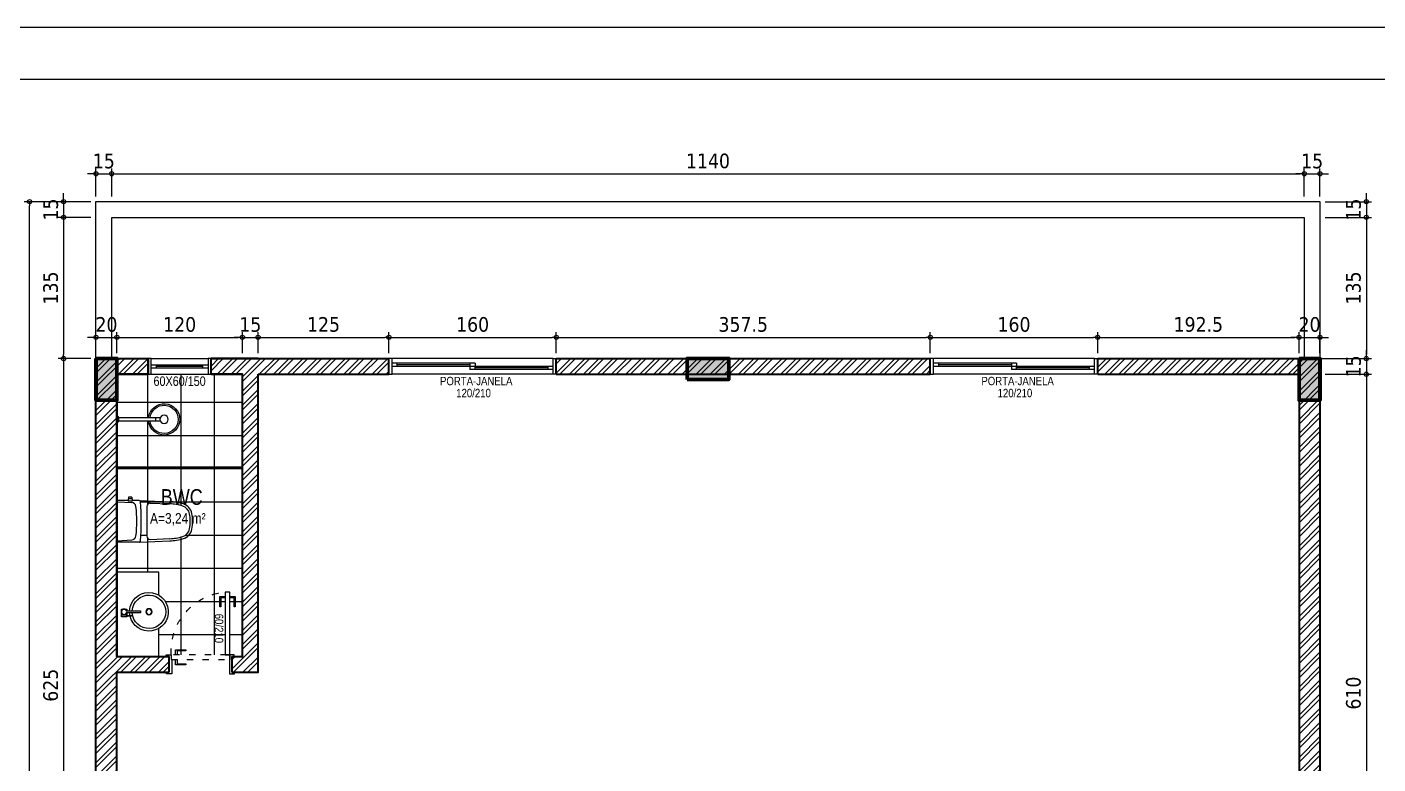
# Model space of a CAD drawing. Header units: millimetres. Extents: x 2030 to 44114, y 1520 to 18221.
# Drawn here: x 33634 to 34925, y 8449 to 9154 of the extents above; entities that cross this region are included whole.
import ezdxf
from ezdxf.enums import TextEntityAlignment as Align

# ---------------------------------------------------------------- set-up
doc = ezdxf.new("R2010")
doc.units = ezdxf.units.MM
doc.linetypes.add('ACAD_ISO03W100', pattern=[30, 12, -18])
for name, color, linetype, lineweight in [('01', 1, 'Continuous', 5), ('018 - Cotas', 244, 'Continuous', 5), ('020 - Textos', 20, 'Continuous', 5), ('03', 3, 'Continuous', 18), ('030 - Esquadrias', 30, 'Continuous', 5), ('05', 5, 'Continuous', 35), ('055 - Mobilia', 55, 'Continuous', 5), ('06', 6, 'Continuous', 60), ('08', 8, 'Continuous', 5), ('250 - Carimbo', 250, 'Continuous', 5)]:
    doc.layers.add(name, color=color, linetype=linetype, lineweight=lineweight)
doc.styles.add('LE2', font='tahoma.ttf')
doc.styles.add('ROMANS', font='ARIALN.TTF')
doc.dimstyles.new('000_COTA075', dxfattribs={"dimtxt": 14, "dimasz": 4, "dimexe": 5, "dimexo": 5, "dimgap": 5, "dimtad": 1, "dimdec": 1, "dimzin": 12, "dimdsep": 46, "dimtxsty": 'LE2', "dimblk": 'ORIGIN', "dimcen": 0, "dimclrd": 256, "dimclre": 256, "dimclrt": 2, "dimadec": 0, "dimazin": 0, "dimtfac": 1, "dimtdec": 1, "dimtix": 1, "dimtmove": 2, "dimatfit": 3, "dimfxl": 5, "dimtolj": 1, "dimtzin": 0, "dimarcsym": 0})

# ---------------------------------------------------------------- blocks, each defined once
blk = doc.blocks.new('KJWEJFWEF')
at = {"layer": '06'}
h = blk.add_hatch(color=256, dxfattribs=at)
h.dxf.hatch_style = 1
h.paths.add_polyline_path([(71323, -48381.9), (71303, -48381.9), (71303, -48421.9), (71323, -48421.9)])
blk.add_lwpolyline([(71303, -48381.9), (71323, -48381.9), (71323, -48421.9), (71303, -48421.9)], close=True, dxfattribs=at)
blk = doc.blocks.new('A$C6AF3553C-flat-1')
for p, q in [((-0.399, -0.505), (-0.387, -0.217)), ((-0.374, -0.405), (-0.366, -0.218)), ((-0.026, -0.405), (-0.034, -0.218)), ((-0.001, -0.505), (-0.013, -0.217)), ((-0.4, -0.509), (-0.4, -0.578)), ((-0.342, -0.438), (-0.057, -0.438)), ((0, -0.509), (0, -0.716)), ((-0.431, -0.581), (-0.431, -0.612)), ((-0.431, -0.581), (-0.415, -0.581)), ((-0.431, -0.612), (-0.415, -0.612)), ((-0.415, -0.578), (-0.415, -0.615)), ((-0.415, -0.578), (-0.391, -0.578)), ((-0.415, -0.615), (-0.392, -0.615)), ((-0.4, -0.519), (-0.4, -0.519)), ((-0.4, -0.615), (-0.4, -0.716)), ((-0.391, -0.578), (-0.392, -0.615)), ((-0.386, -0.716), (-0.379, -0.581)), ((-0.014, -0.716), (-0.021, -0.581)), ((-0.006, -0.723), (-0.394, -0.723))]:
    blk.add_line(p, q)
for centre, radius, start, end in [((-0.2, -0.421), 0.421, 90, 100.3105), ((-0.2, -0.421), 0.421, 79.6895, 90), ((0.138, -0.239), 0.526, 163.2539, 177.6082), ((0.138, -0.239), 0.505, 163.2539, 177.6082), ((-0.254, -0.121), 0.116, 100.3105, 163.2539), ((-0.254, -0.121), 0.0947, 100.3105, 163.2539), ((-0.2, -0.421), 0.4, 90, 100.3105), ((-0.2, -0.421), 0.4, 79.6895, 90), ((-0.145, -0.121), 0.0947, 16.7461, 79.6895), ((-0.145, -0.121), 0.116, 16.7461, 79.6895), ((-0.538, -0.239), 0.505, 2.3918, 16.7461), ((-0.538, -0.239), 0.526, 2.3918, 16.7461), ((-0.387, -0.509), 0.0126, 90, 180), ((-0.2, -3.647), 3.156, 86.5961, 93.4039), ((-0.342, -0.406), 0.0316, 177.6082, 270), ((-0.057, -0.406), 0.0316, 270, 2.3918), ((-0.013, -0.509), 0.0126, 0, 90), ((-0.337, -0.583), 0.0421, 97.0567, 177.1036), ((-0.2, -1.689), 1.157, 82.9433, 97.0567), ((-0.063, -0.583), 0.0421, 2.8964, 82.9433), ((-0.394, -0.716), 0.00631, 180, 270), ((-0.379, -0.716), 0.00631, 177.1036, 270), ((-0.02, -0.716), 0.00631, 270, 2.8964), ((-0.006, -0.716), 0.00631, 270, 0)]:
    blk.add_arc(centre, radius, start, end)
blk = doc.blocks.new('acc4')
for p, q in [((-0.017, -0.373), (-0.018, -0.374)), ((0.013, -0.373), (-0.014, -0.373)), ((0.015, -0.373), (0.016, -0.374))]:
    blk.add_line(p, q)
for points in [[(0, 0), (-0.03, 0), (-0.03, -0.005, 0.414214), (-0.021, -0.014), (-0.017, -0.014)], [(0.015, -0.014), (0.02, -0.014, 0.414214), (0.029, -0.005), (0.029, 0), (0, 0)]]:
    blk.add_lwpolyline(points, format="xyb")
for points in [[(-0.017, -0.014), (0.015, -0.014)], [(-0.017, -0.014), (-0.017, -0.373)], [(0.015, -0.014), (0.015, -0.373)], [(-0.018, -0.374), (-0.018, -0.416)], [(0.016, -0.374), (0.016, -0.414)]]:
    blk.add_lwpolyline(points)
blk.add_circle((0.001, -0.451), 0.0396)
for radius in [0.15, 0.135]:
    blk.add_arc((0.001, -0.451), radius, 96.6611, 84.5101)
blk = doc.blocks.new('acc-xx2')
for points in [[(10, 213), (28, 213), (28, 264), (-26, 264), (-26, 213), (-10, 213)], [(-10, 215), (-10, 82), (10, 82), (10, 215)]]:
    blk.add_lwpolyline(points)
for points in [[(28, 213), (49, 213), (49, 264), (28, 264)], [(37, 168), (41, 168), (41, 213), (37, 213)]]:
    blk.add_lwpolyline(points, close=True)
blk.add_circle((0, 238), 25.5)
at = {"linetype": 'Continuous'}
for radius in [29.4, 26.4]:
    blk.add_circle((0, 0), radius, dxfattribs=at)
for start, end in [(93.2272, 77.3427), (78.587, 86.7728)]:
    blk.add_arc((0, 0), 185, start, end)
blk.add_arc((0, 0), 160, 93.7321, 86.2679, dxfattribs=at)
blk = doc.blocks.new('uwebfiwnefjnwkefwf')
for points in [[(-16380.5, -3184.1), (-16380.5, -3186.6), (-16365.5, -3186.6), (-16365.5, -3184.6), (-16364, -3184.6), (-16364, -3188.6), (-16368.5, -3188.6), (-16368.5, -3189.1), (-16382, -3189.1), (-16382, -3184.1), (-16380.5, -3184.1)], [(-16364, -3188.6), (-16304, -3188.6), (-16304, -3193.1), (-16364, -3193.1)], [(-16380.5, -3249.1), (-16380.5, -3246.6), (-16365.5, -3246.6), (-16365.5, -3249.6), (-16364, -3249.6), (-16364, -3244.6), (-16368.5, -3244.6), (-16368.5, -3244.1), (-16382, -3244.1), (-16382, -3249.1), (-16380.5, -3249.1)]]:
    blk.add_lwpolyline(points, close=True)
for points in [[(-16308, -3188.6), (-16308, -3183.6), (-16318, -3183.6), (-16318, -3184.6), (-16309.5, -3184.6), (-16309.5, -3188.6)], [(-16309.5, -3193.1), (-16309.5, -3197.1), (-16318, -3197.1), (-16318, -3198.1), (-16308, -3198.1), (-16308, -3193.1)], [(-16368.5, -3239.1), (-16372.5, -3239.1), (-16372.5, -3230.6), (-16373.5, -3230.6), (-16373.5, -3240.6), (-16368.5, -3240.6)], [(-16364, -3240.6), (-16359, -3240.6), (-16359, -3230.6), (-16360, -3230.6), (-16360, -3239.1), (-16364, -3239.1)]]:
    blk.add_lwpolyline(points)
at = {"layer": '08', "linetype": 'ACAD_ISO03W100', "ltscale": 0.5}
blk.add_lwpolyline([(-16364, -3191.6), (-16364, -3244.6), (-16368.5, -3244.6), (-16368.5, -3188.6), (-16364, -3188.6), (-16364, -3191.6)], close=True, dxfattribs=at)
blk.add_arc((-16360.3, -3188.1), 56.6, 266.3208, 354.9603, dxfattribs=at)
blk = doc.blocks.new('j60')
for p, q in [((1060.6, -3371.9), (1114.9, -3371.9)), ((1060.6, -3377.9), (1114.9, -3377.9)), ((1060.6, -3380.9), (1114.9, -3380.9)), ((1065.6, -3379.4), (1109.9, -3379.4)), ((1060.6, -3386.9), (1114.9, -3386.9))]:
    blk.add_line(p, q)
at = {"linetype": 'ByBlock'}
for p, q in [((1065.6, -3377.9), (1065.6, -3380.9)), ((1109.9, -3377.9), (1109.9, -3380.9))]:
    blk.add_line(p, q, dxfattribs=at)
for points in [[(1057.8, -3386.9), (1057.8, -3371.9), (1060.6, -3371.9), (1060.6, -3386.9)], [(1114.9, -3386.9), (1114.9, -3371.9), (1117.8, -3371.9), (1117.8, -3386.9)]]:
    blk.add_lwpolyline(points, close=True)
blk = doc.blocks.new('jkwdbcjwebjwkedw')
for p, q in [((-17468.9, -2649.1), (-17468.9, -2803.1)), ((-17461.4, -2649.1), (-17461.4, -2654.1)), ((-17461.4, -2654.1), (-17458.4, -2654.1)), ((-17461.4, -2654.1), (-17461.4, -2723.6)), ((-17459.9, -2654.1), (-17459.9, -2723.6)), ((-17458.4, -2649.1), (-17458.4, -2654.1)), ((-17458.4, -2654.1), (-17458.4, -2723.6)), ((-17453.9, -2649.1), (-17453.9, -2803.1)), ((-17464.4, -2723.6), (-17464.4, -2728.6)), ((-17464.4, -2723.6), (-17461.4, -2723.6)), ((-17458.4, -2723.6), (-17461.4, -2723.6)), ((-17461.4, -2723.6), (-17461.4, -2728.6)), ((-17461.4, -2723.6), (-17461.4, -2728.6)), ((-17458.4, -2723.6), (-17458.4, -2728.6)), ((-17464.4, -2728.6), (-17461.4, -2728.6)), ((-17464.4, -2728.6), (-17464.4, -2798.1)), ((-17462.9, -2728.6), (-17462.9, -2798.1)), ((-17461.4, -2728.6), (-17458.4, -2728.6)), ((-17461.4, -2728.6), (-17461.4, -2798.1)), ((-17461.4, -2798.1), (-17464.4, -2798.1)), ((-17464.4, -2798.1), (-17464.4, -2803.1)), ((-17461.4, -2798.1), (-17461.4, -2803.1))]:
    blk.add_line(p, q)
for points in [[(-17468.9, -2646.1), (-17453.9, -2646.1), (-17453.9, -2649.1), (-17468.9, -2649.1)], [(-17468.9, -2806.1), (-17453.9, -2806.1), (-17453.9, -2803.1), (-17468.9, -2803.1)]]:
    blk.add_lwpolyline(points, close=True)
blk = doc.blocks.new('_Origin')
at = {"color": 0, "linetype": 'ByBlock', "lineweight": -2}
blk.add_line((0, 0), (-1, 0), dxfattribs=at)
blk.add_circle((0, 0), 0.5, dxfattribs=at)
blk = doc.blocks.new('*D229')
at = {"layer": '018 - Cotas', "lineweight": -2, "transparency": 16777216}
for p, q in [((33699.9, 8991.7), (33699.9, 9018.4)), ((33714.9, 8991.7), (33714.9, 9018.4)), ((33695.9, 9013.4), (33691.9, 9013.4)), ((33699.9, 9013.4), (33714.9, 9013.4)), ((33718.9, 9013.4), (33722.9, 9013.4))]:
    blk.add_line(p, q, dxfattribs=at)
at = {"layer": 'Defpoints', "color": 0, "transparency": 16777216}
for p in [(33714.9, 9013.4), (33699.9, 8986.7), (33714.9, 8986.7)]:
    blk.add_point(p, dxfattribs=at)
at = {"layer": '018 - Cotas', "lineweight": -2, "transparency": 16777216, "xscale": 4, "yscale": 4, "zscale": 4}
blk.add_blockref('_Origin', (33699.9, 9013.4), dxfattribs=at)
at = {"layer": '018 - Cotas', "lineweight": -2, "transparency": 16777216, "xscale": 4, "yscale": 4, "zscale": 4, "rotation": 180}
blk.add_blockref('_Origin', (33714.9, 9013.4), dxfattribs=at)
at = {"layer": '018 - Cotas', "color": 2, "transparency": 16777216, "insert": (33707.4, 9025.5), "char_height": 14, "attachment_point": 5, "style": 'LE2'}
blk.add_mtext('\\A1;15', dxfattribs=at)
blk = doc.blocks.new('*D201')
at = {"layer": '018 - Cotas', "lineweight": -2, "transparency": 16777216}
for p, q in [((33714.9, 8991.7), (33714.9, 9018.4)), ((34854.9, 8991.7), (34854.9, 9018.4)), ((33718.9, 9013.4), (34850.9, 9013.4))]:
    blk.add_line(p, q, dxfattribs=at)
at = {"layer": 'Defpoints', "color": 0, "transparency": 16777216}
for p in [(34854.9, 9013.4), (33714.9, 8986.7), (34854.9, 8986.7)]:
    blk.add_point(p, dxfattribs=at)
at = {"layer": '018 - Cotas', "lineweight": -2, "transparency": 16777216, "xscale": 4, "yscale": 4, "zscale": 4, "rotation": 180}
blk.add_blockref('_Origin', (33714.9, 9013.4), dxfattribs=at)
at = {"layer": '018 - Cotas', "lineweight": -2, "transparency": 16777216, "xscale": 4, "yscale": 4, "zscale": 4}
blk.add_blockref('_Origin', (34854.9, 9013.4), dxfattribs=at)
at = {"layer": '018 - Cotas', "color": 2, "transparency": 16777216, "insert": (34284.9, 9025.6), "char_height": 14, "attachment_point": 5, "style": 'LE2'}
blk.add_mtext('\\A1;1140', dxfattribs=at)
blk = doc.blocks.new('*D230')
at = {"layer": '018 - Cotas', "lineweight": -2, "transparency": 16777216}
for p, q in [((34854.9, 8991.7), (34854.9, 9018.4)), ((34869.9, 8991.7), (34869.9, 9018.4)), ((34850.9, 9013.4), (34846.9, 9013.4)), ((34854.9, 9013.4), (34869.9, 9013.4)), ((34873.9, 9013.4), (34877.9, 9013.4))]:
    blk.add_line(p, q, dxfattribs=at)
at = {"layer": 'Defpoints', "color": 0, "transparency": 16777216}
for p in [(34869.9, 9013.4), (34854.9, 8986.7), (34869.9, 8986.7)]:
    blk.add_point(p, dxfattribs=at)
at = {"layer": '018 - Cotas', "lineweight": -2, "transparency": 16777216, "xscale": 4, "yscale": 4, "zscale": 4}
blk.add_blockref('_Origin', (34854.9, 9013.4), dxfattribs=at)
at = {"layer": '018 - Cotas', "lineweight": -2, "transparency": 16777216, "xscale": 4, "yscale": 4, "zscale": 4, "rotation": 180}
blk.add_blockref('_Origin', (34869.9, 9013.4), dxfattribs=at)
at = {"layer": '018 - Cotas', "color": 2, "transparency": 16777216, "insert": (34862.4, 9025.5), "char_height": 14, "attachment_point": 5, "style": 'LE2'}
blk.add_mtext('\\A1;15', dxfattribs=at)
blk = doc.blocks.new('*D231')
at = {"layer": '018 - Cotas', "lineweight": -2, "transparency": 16777216}
for p, q in [((33668.9, 8990.7), (33668.9, 8994.7)), ((33694.9, 8986.7), (33663.9, 8986.7)), ((33668.9, 8986.7), (33668.9, 8971.7)), ((33694.9, 8971.7), (33663.9, 8971.7)), ((33668.9, 8967.7), (33668.9, 8963.7))]:
    blk.add_line(p, q, dxfattribs=at)
at = {"layer": 'Defpoints', "color": 0, "transparency": 16777216}
for p in [(33699.9, 8986.7), (33668.9, 8971.7), (33699.9, 8971.7)]:
    blk.add_point(p, dxfattribs=at)
at = {"layer": '018 - Cotas', "lineweight": -2, "transparency": 16777216, "xscale": 4, "yscale": 4, "zscale": 4}
for p, rotation in [((33668.9, 8986.7), 270), ((33668.9, 8971.7), 90)]:
    blk.add_blockref('_Origin', p, dxfattribs=dict(at, rotation=rotation))
at = {"layer": '018 - Cotas', "color": 2, "transparency": 16777216, "insert": (33656.7, 8979.2), "char_height": 14, "attachment_point": 5, "rotation": 90, "style": 'LE2'}
blk.add_mtext('\\A1;15', dxfattribs=at)
blk = doc.blocks.new('*D232')
at = {"layer": '018 - Cotas', "lineweight": -2, "transparency": 16777216}
for p, q in [((33694.9, 8971.7), (33663.9, 8971.7)), ((33668.9, 8967.7), (33668.9, 8840.7)), ((33694.9, 8836.7), (33663.9, 8836.7))]:
    blk.add_line(p, q, dxfattribs=at)
at = {"layer": 'Defpoints', "color": 0, "transparency": 16777216}
for p in [(33699.9, 8971.7), (33668.9, 8836.7), (33699.9, 8836.7)]:
    blk.add_point(p, dxfattribs=at)
at = {"layer": '018 - Cotas', "lineweight": -2, "transparency": 16777216, "xscale": 4, "yscale": 4, "zscale": 4}
for p, rotation in [((33668.9, 8971.7), 90), ((33668.9, 8836.7), 270)]:
    blk.add_blockref('_Origin', p, dxfattribs=dict(at, rotation=rotation))
at = {"layer": '018 - Cotas', "color": 2, "transparency": 16777216, "insert": (33656.6, 8904.2), "char_height": 14, "attachment_point": 5, "rotation": 90, "style": 'LE2'}
blk.add_mtext('\\A1;135', dxfattribs=at)
blk = doc.blocks.new('*D233')
at = {"layer": '018 - Cotas', "lineweight": -2, "transparency": 16777216}
for p, q in [((33694.9, 8836.7), (33663.9, 8836.7)), ((33668.9, 8832.7), (33668.9, 8215.7)), ((33694.9, 8211.7), (33663.9, 8211.7))]:
    blk.add_line(p, q, dxfattribs=at)
at = {"layer": 'Defpoints', "color": 0, "transparency": 16777216}
for p in [(33699.9, 8836.7), (33668.9, 8211.7), (33699.9, 8211.7)]:
    blk.add_point(p, dxfattribs=at)
at = {"layer": '018 - Cotas', "lineweight": -2, "transparency": 16777216, "xscale": 4, "yscale": 4, "zscale": 4}
for p, rotation in [((33668.9, 8836.7), 90), ((33668.9, 8211.7), 270)]:
    blk.add_blockref('_Origin', p, dxfattribs=dict(at, rotation=rotation))
at = {"layer": '018 - Cotas', "color": 2, "transparency": 16777216, "insert": (33656.6, 8524.2), "char_height": 14, "attachment_point": 5, "rotation": 90, "style": 'LE2'}
blk.add_mtext('\\A1;625', dxfattribs=at)
blk = doc.blocks.new('*D234')
at = {"layer": '018 - Cotas', "lineweight": -2, "transparency": 16777216}
for p, q in [((34914.2, 8990.7), (34914.2, 8994.7)), ((34874.9, 8986.7), (34919.2, 8986.7)), ((34914.2, 8986.7), (34914.2, 8971.7)), ((34874.9, 8971.7), (34919.2, 8971.7)), ((34914.2, 8967.7), (34914.2, 8963.7))]:
    blk.add_line(p, q, dxfattribs=at)
at = {"layer": 'Defpoints', "color": 0, "transparency": 16777216}
for p in [(34869.9, 8986.7), (34869.9, 8971.7), (34914.2, 8971.7)]:
    blk.add_point(p, dxfattribs=at)
at = {"layer": '018 - Cotas', "lineweight": -2, "transparency": 16777216, "xscale": 4, "yscale": 4, "zscale": 4}
for p, rotation in [((34914.2, 8986.7), 270), ((34914.2, 8971.7), 90)]:
    blk.add_blockref('_Origin', p, dxfattribs=dict(at, rotation=rotation))
at = {"layer": '018 - Cotas', "color": 2, "transparency": 16777216, "insert": (34902, 8979.2), "char_height": 14, "attachment_point": 5, "rotation": 90, "style": 'LE2'}
blk.add_mtext('\\A1;15', dxfattribs=at)
blk = doc.blocks.new('*D235')
at = {"layer": '018 - Cotas', "lineweight": -2, "transparency": 16777216}
for p, q in [((34874.9, 8971.7), (34919.2, 8971.7)), ((34914.2, 8967.7), (34914.2, 8840.7)), ((34854.9, 8836.7), (34919.2, 8836.7))]:
    blk.add_line(p, q, dxfattribs=at)
at = {"layer": 'Defpoints', "color": 0, "transparency": 16777216}
for p in [(34869.9, 8971.7), (34849.9, 8836.7), (34914.2, 8836.7)]:
    blk.add_point(p, dxfattribs=at)
at = {"layer": '018 - Cotas', "lineweight": -2, "transparency": 16777216, "xscale": 4, "yscale": 4, "zscale": 4}
for p, rotation in [((34914.2, 8971.7), 90), ((34914.2, 8836.7), 270)]:
    blk.add_blockref('_Origin', p, dxfattribs=dict(at, rotation=rotation))
at = {"layer": '018 - Cotas', "color": 2, "transparency": 16777216, "insert": (34901.9, 8904.2), "char_height": 14, "attachment_point": 5, "rotation": 90, "style": 'LE2'}
blk.add_mtext('\\A1;135', dxfattribs=at)
blk = doc.blocks.new('*D207')
at = {"layer": '018 - Cotas', "lineweight": -2, "transparency": 16777216}
for p, q in [((34874.9, 8836.7), (34919.2, 8836.7)), ((34914.2, 8840.7), (34914.2, 8844.7)), ((34914.2, 8836.7), (34914.2, 8821.7)), ((34874.9, 8821.7), (34919.2, 8821.7)), ((34914.2, 8817.7), (34914.2, 8813.7))]:
    blk.add_line(p, q, dxfattribs=at)
at = {"layer": 'Defpoints', "color": 0, "transparency": 16777216}
for p in [(34869.9, 8836.7), (34869.9, 8821.7), (34914.2, 8821.7)]:
    blk.add_point(p, dxfattribs=at)
at = {"layer": '018 - Cotas', "lineweight": -2, "transparency": 16777216, "xscale": 4, "yscale": 4, "zscale": 4}
for p, rotation in [((34914.2, 8836.7), 270), ((34914.2, 8821.7), 90)]:
    blk.add_blockref('_Origin', p, dxfattribs=dict(at, rotation=rotation))
at = {"layer": '018 - Cotas', "color": 2, "transparency": 16777216, "insert": (34902, 8829.2), "char_height": 14, "attachment_point": 5, "rotation": 90, "style": 'LE2'}
blk.add_mtext('\\A1;15', dxfattribs=at)
blk = doc.blocks.new('*D208')
at = {"layer": '018 - Cotas', "lineweight": -2, "transparency": 16777216}
for p, q in [((34874.9, 8821.7), (34919.2, 8821.7)), ((34914.2, 8817.7), (34914.2, 8215.7)), ((34874.9, 8211.7), (34919.2, 8211.7))]:
    blk.add_line(p, q, dxfattribs=at)
at = {"layer": 'Defpoints', "color": 0, "transparency": 16777216}
for p in [(34869.9, 8821.7), (34869.9, 8211.7), (34914.2, 8211.7)]:
    blk.add_point(p, dxfattribs=at)
at = {"layer": '018 - Cotas', "lineweight": -2, "transparency": 16777216, "xscale": 4, "yscale": 4, "zscale": 4}
for p, rotation in [((34914.2, 8821.7), 90), ((34914.2, 8211.7), 270)]:
    blk.add_blockref('_Origin', p, dxfattribs=dict(at, rotation=rotation))
at = {"layer": '018 - Cotas', "color": 2, "transparency": 16777216, "insert": (34901.9, 8516.7), "char_height": 14, "attachment_point": 5, "rotation": 90, "style": 'LE2'}
blk.add_mtext('\\A1;610', dxfattribs=at)
blk = doc.blocks.new('*D275')
at = {"layer": '018 - Cotas', "lineweight": -2, "transparency": 16777216}
for p, q in [((33699.9, 8841.7), (33699.9, 8861.9)), ((33719.9, 8841.7), (33719.9, 8861.9)), ((33695.9, 8856.9), (33691.9, 8856.9)), ((33699.9, 8856.9), (33719.9, 8856.9)), ((33723.9, 8856.9), (33727.9, 8856.9))]:
    blk.add_line(p, q, dxfattribs=at)
at = {"layer": 'Defpoints', "color": 0, "transparency": 16777216}
for p in [(33719.9, 8856.9), (33699.9, 8836.7), (33719.9, 8836.7)]:
    blk.add_point(p, dxfattribs=at)
at = {"layer": '018 - Cotas', "lineweight": -2, "transparency": 16777216, "xscale": 4, "yscale": 4, "zscale": 4}
blk.add_blockref('_Origin', (33699.9, 8856.9), dxfattribs=at)
at = {"layer": '018 - Cotas', "lineweight": -2, "transparency": 16777216, "xscale": 4, "yscale": 4, "zscale": 4, "rotation": 180}
blk.add_blockref('_Origin', (33719.9, 8856.9), dxfattribs=at)
at = {"layer": '018 - Cotas', "color": 2, "transparency": 16777216, "insert": (33709.9, 8869.2), "char_height": 14, "attachment_point": 5, "style": 'LE2'}
blk.add_mtext('\\A1;20', dxfattribs=at)
blk = doc.blocks.new('*D215')
at = {"layer": '018 - Cotas', "lineweight": -2, "transparency": 16777216}
for p, q in [((33719.9, 8841.7), (33719.9, 8861.9)), ((33839.9, 8841.7), (33839.9, 8861.9)), ((33723.9, 8856.9), (33835.9, 8856.9))]:
    blk.add_line(p, q, dxfattribs=at)
at = {"layer": 'Defpoints', "color": 0, "transparency": 16777216}
for p in [(33839.9, 8856.9), (33719.9, 8836.7), (33839.9, 8836.7)]:
    blk.add_point(p, dxfattribs=at)
at = {"layer": '018 - Cotas', "lineweight": -2, "transparency": 16777216, "xscale": 4, "yscale": 4, "zscale": 4, "rotation": 180}
blk.add_blockref('_Origin', (33719.9, 8856.9), dxfattribs=at)
at = {"layer": '018 - Cotas', "lineweight": -2, "transparency": 16777216, "xscale": 4, "yscale": 4, "zscale": 4}
blk.add_blockref('_Origin', (33839.9, 8856.9), dxfattribs=at)
at = {"layer": '018 - Cotas', "color": 2, "transparency": 16777216, "insert": (33779.9, 8869.2), "char_height": 14, "attachment_point": 5, "style": 'LE2'}
blk.add_mtext('\\A1;120', dxfattribs=at)
blk = doc.blocks.new('*D216')
at = {"layer": '018 - Cotas', "lineweight": -2, "transparency": 16777216}
for p, q in [((33839.9, 8841.7), (33839.9, 8861.9)), ((33854.9, 8841.7), (33854.9, 8861.9)), ((33835.9, 8856.9), (33831.9, 8856.9)), ((33839.9, 8856.9), (33854.9, 8856.9)), ((33858.9, 8856.9), (33862.9, 8856.9))]:
    blk.add_line(p, q, dxfattribs=at)
at = {"layer": 'Defpoints', "color": 0, "transparency": 16777216}
for p in [(33854.9, 8856.9), (33839.9, 8836.7), (33854.9, 8836.7)]:
    blk.add_point(p, dxfattribs=at)
at = {"layer": '018 - Cotas', "lineweight": -2, "transparency": 16777216, "xscale": 4, "yscale": 4, "zscale": 4}
blk.add_blockref('_Origin', (33839.9, 8856.9), dxfattribs=at)
at = {"layer": '018 - Cotas', "lineweight": -2, "transparency": 16777216, "xscale": 4, "yscale": 4, "zscale": 4, "rotation": 180}
blk.add_blockref('_Origin', (33854.9, 8856.9), dxfattribs=at)
at = {"layer": '018 - Cotas', "color": 2, "transparency": 16777216, "insert": (33847.4, 8869.1), "char_height": 14, "attachment_point": 5, "style": 'LE2'}
blk.add_mtext('\\A1;15', dxfattribs=at)
blk = doc.blocks.new('*D276')
at = {"layer": '018 - Cotas', "lineweight": -2, "transparency": 16777216}
for p, q in [((33854.9, 8841.7), (33854.9, 8861.9)), ((33979.9, 8841.7), (33979.9, 8861.9)), ((33858.9, 8856.9), (33975.9, 8856.9))]:
    blk.add_line(p, q, dxfattribs=at)
at = {"layer": 'Defpoints', "color": 0, "transparency": 16777216}
for p in [(33979.9, 8856.9), (33854.9, 8836.7), (33979.9, 8836.7)]:
    blk.add_point(p, dxfattribs=at)
at = {"layer": '018 - Cotas', "lineweight": -2, "transparency": 16777216, "xscale": 4, "yscale": 4, "zscale": 4, "rotation": 180}
blk.add_blockref('_Origin', (33854.9, 8856.9), dxfattribs=at)
at = {"layer": '018 - Cotas', "lineweight": -2, "transparency": 16777216, "xscale": 4, "yscale": 4, "zscale": 4}
blk.add_blockref('_Origin', (33979.9, 8856.9), dxfattribs=at)
at = {"layer": '018 - Cotas', "color": 2, "transparency": 16777216, "insert": (33917.4, 8869.2), "char_height": 14, "attachment_point": 5, "style": 'LE2'}
blk.add_mtext('\\A1;125', dxfattribs=at)
blk = doc.blocks.new('*D277')
at = {"layer": '018 - Cotas', "lineweight": -2, "transparency": 16777216}
for p, q in [((33979.9, 8841.7), (33979.9, 8861.9)), ((34139.9, 8841.7), (34139.9, 8861.9)), ((33983.9, 8856.9), (34135.9, 8856.9))]:
    blk.add_line(p, q, dxfattribs=at)
at = {"layer": 'Defpoints', "color": 0, "transparency": 16777216}
for p in [(34139.9, 8856.9), (33979.9, 8836.7), (34139.9, 8836.7)]:
    blk.add_point(p, dxfattribs=at)
at = {"layer": '018 - Cotas', "lineweight": -2, "transparency": 16777216, "xscale": 4, "yscale": 4, "zscale": 4, "rotation": 180}
blk.add_blockref('_Origin', (33979.9, 8856.9), dxfattribs=at)
at = {"layer": '018 - Cotas', "lineweight": -2, "transparency": 16777216, "xscale": 4, "yscale": 4, "zscale": 4}
blk.add_blockref('_Origin', (34139.9, 8856.9), dxfattribs=at)
at = {"layer": '018 - Cotas', "color": 2, "transparency": 16777216, "insert": (34059.9, 8869.2), "char_height": 14, "attachment_point": 5, "style": 'LE2'}
blk.add_mtext('\\A1;160', dxfattribs=at)
blk = doc.blocks.new('*D278')
at = {"layer": '018 - Cotas', "lineweight": -2, "transparency": 16777216}
for p, q in [((34139.9, 8841.7), (34139.9, 8861.9)), ((34497.4, 8841.7), (34497.4, 8861.9)), ((34143.9, 8856.9), (34493.4, 8856.9))]:
    blk.add_line(p, q, dxfattribs=at)
at = {"layer": 'Defpoints', "color": 0, "transparency": 16777216}
for p in [(34497.4, 8856.9), (34139.9, 8836.7), (34497.4, 8836.7)]:
    blk.add_point(p, dxfattribs=at)
at = {"layer": '018 - Cotas', "lineweight": -2, "transparency": 16777216, "xscale": 4, "yscale": 4, "zscale": 4, "rotation": 180}
blk.add_blockref('_Origin', (34139.9, 8856.9), dxfattribs=at)
at = {"layer": '018 - Cotas', "lineweight": -2, "transparency": 16777216, "xscale": 4, "yscale": 4, "zscale": 4}
blk.add_blockref('_Origin', (34497.4, 8856.9), dxfattribs=at)
at = {"layer": '018 - Cotas', "color": 2, "transparency": 16777216, "insert": (34318.6, 8869.2), "char_height": 14, "attachment_point": 5, "style": 'LE2'}
blk.add_mtext('\\A1;357.5', dxfattribs=at)
blk = doc.blocks.new('*D279')
at = {"layer": '018 - Cotas', "lineweight": -2, "transparency": 16777216}
for p, q in [((34497.4, 8841.7), (34497.4, 8861.9)), ((34657.4, 8841.7), (34657.4, 8861.9)), ((34501.4, 8856.9), (34653.4, 8856.9))]:
    blk.add_line(p, q, dxfattribs=at)
at = {"layer": 'Defpoints', "color": 0, "transparency": 16777216}
for p in [(34657.4, 8856.9), (34497.4, 8836.7), (34657.4, 8836.7)]:
    blk.add_point(p, dxfattribs=at)
at = {"layer": '018 - Cotas', "lineweight": -2, "transparency": 16777216, "xscale": 4, "yscale": 4, "zscale": 4, "rotation": 180}
blk.add_blockref('_Origin', (34497.4, 8856.9), dxfattribs=at)
at = {"layer": '018 - Cotas', "lineweight": -2, "transparency": 16777216, "xscale": 4, "yscale": 4, "zscale": 4}
blk.add_blockref('_Origin', (34657.4, 8856.9), dxfattribs=at)
at = {"layer": '018 - Cotas', "color": 2, "transparency": 16777216, "insert": (34577.4, 8869.2), "char_height": 14, "attachment_point": 5, "style": 'LE2'}
blk.add_mtext('\\A1;160', dxfattribs=at)
blk = doc.blocks.new('*D280')
at = {"layer": '018 - Cotas', "lineweight": -2, "transparency": 16777216}
for p, q in [((34657.4, 8841.7), (34657.4, 8861.9)), ((34849.9, 8841.7), (34849.9, 8861.9)), ((34661.4, 8856.9), (34845.9, 8856.9))]:
    blk.add_line(p, q, dxfattribs=at)
at = {"layer": 'Defpoints', "color": 0, "transparency": 16777216}
for p in [(34849.9, 8856.9), (34657.4, 8836.7), (34849.9, 8836.7)]:
    blk.add_point(p, dxfattribs=at)
at = {"layer": '018 - Cotas', "lineweight": -2, "transparency": 16777216, "xscale": 4, "yscale": 4, "zscale": 4, "rotation": 180}
blk.add_blockref('_Origin', (34657.4, 8856.9), dxfattribs=at)
at = {"layer": '018 - Cotas', "lineweight": -2, "transparency": 16777216, "xscale": 4, "yscale": 4, "zscale": 4}
blk.add_blockref('_Origin', (34849.9, 8856.9), dxfattribs=at)
at = {"layer": '018 - Cotas', "color": 2, "transparency": 16777216, "insert": (34753.6, 8869.2), "char_height": 14, "attachment_point": 5, "style": 'LE2'}
blk.add_mtext('\\A1;192.5', dxfattribs=at)
blk = doc.blocks.new('*D281')
at = {"layer": '018 - Cotas', "lineweight": -2, "transparency": 16777216}
for p, q in [((34849.9, 8841.7), (34849.9, 8861.9)), ((34869.9, 8841.7), (34869.9, 8861.9)), ((34845.9, 8856.9), (34841.9, 8856.9)), ((34849.9, 8856.9), (34869.9, 8856.9)), ((34873.9, 8856.9), (34877.9, 8856.9))]:
    blk.add_line(p, q, dxfattribs=at)
at = {"layer": 'Defpoints', "color": 0, "transparency": 16777216}
for p in [(34869.9, 8856.9), (34849.9, 8836.7), (34869.9, 8836.7)]:
    blk.add_point(p, dxfattribs=at)
at = {"layer": '018 - Cotas', "lineweight": -2, "transparency": 16777216, "xscale": 4, "yscale": 4, "zscale": 4}
blk.add_blockref('_Origin', (34849.9, 8856.9), dxfattribs=at)
at = {"layer": '018 - Cotas', "lineweight": -2, "transparency": 16777216, "xscale": 4, "yscale": 4, "zscale": 4, "rotation": 180}
blk.add_blockref('_Origin', (34869.9, 8856.9), dxfattribs=at)
at = {"layer": '018 - Cotas', "color": 2, "transparency": 16777216, "insert": (34859.9, 8869.2), "char_height": 14, "attachment_point": 5, "style": 'LE2'}
blk.add_mtext('\\A1;20', dxfattribs=at)
blk = doc.blocks.new('WOEIFHNWIUJBENQ')
at = {"layer": '250 - Carimbo'}
for points in [[(35439.6, 21880.3), (38409.6, 21880.3), (38409.6, 17680.3), (35439.6, 17680.3)], [(35489.6, 21830.3), (38359.6, 21830.3), (38359.6, 17730.3), (35489.6, 17730.3)]]:
    blk.add_lwpolyline(points, close=True, dxfattribs=at)
blk = doc.blocks.new('*D221')
at = {"layer": '018 - Cotas', "lineweight": -2, "transparency": 16777216}
for p, q in [((33694.9, 8986.7), (33631.4, 8986.7)), ((33636.4, 5207.7), (33636.4, 8982.7)), ((33694.9, 5203.7), (33631.4, 5203.7))]:
    blk.add_line(p, q, dxfattribs=at)
at = {"layer": 'Defpoints', "color": 0, "transparency": 16777216}
for p in [(33636.4, 8986.7), (33699.9, 8986.7), (33699.9, 5203.7)]:
    blk.add_point(p, dxfattribs=at)
at = {"layer": '018 - Cotas', "lineweight": -2, "transparency": 16777216, "xscale": 4, "yscale": 4, "zscale": 4}
for p, rotation in [((33636.4, 8986.7), 90), ((33636.4, 5203.7), 270)]:
    blk.add_blockref('_Origin', p, dxfattribs=dict(at, rotation=rotation))
at = {"layer": '018 - Cotas', "color": 2, "transparency": 16777216, "insert": (33624.1, 7095.2), "char_height": 14, "attachment_point": 5, "rotation": 90, "style": 'LE2'}
blk.add_mtext('\\A1;3783', dxfattribs=at)

msp = doc.modelspace()

# ---------------------------------------------------------------- hatches: boundary and pattern name
at = {"layer": '08'}
h = msp.add_hatch(dxfattribs=at)
h.set_pattern_fill('ANSI32', color=256)
h.set_pattern_definition([(45, (-43839.204, 55673.691), (-6.7351921, 6.7351921), []), (45, (-43834.714, 55673.691), (-6.7351921, 6.7351921), [])])
h.paths.add_polyline_path([(33864.9, 7406.24), (33719.9, 7406.24), (33719.9, 8536.74), (33769.9, 8536.74), (33769.9, 8551.74), (33719.9, 8551.74), (33719.9, 8821.74), (33749.9, 8821.74), (33749.9, 8836.74), (33699.9, 8836.74), (33699.9, 7391.24), (33849.9, 7391.24), (33849.9, 6736.74), (33879.9, 6736.74), (33879.9, 6751.74), (33864.9, 6751.74)])
h.paths.add_polyline_path([(33854.9, 8821.74), (33979.9, 8821.74), (33979.9, 8836.74), (33809.9, 8836.74), (33809.9, 8821.74), (33839.9, 8821.74), (33839.9, 8551.74), (33829.9, 8551.74), (33829.9, 8536.74), (33854.9, 8536.74)])
h.paths.add_polyline_path([(34497.4, 8836.74), (34139.9, 8836.74), (34139.9, 8821.74), (34497.4, 8821.74)])
h.paths.add_polyline_path([(34869.9, 8836.74), (34657.4, 8836.74), (34657.4, 8821.74), (34849.9, 8821.74), (34849.9, 6751.74), (34264.9, 6751.74), (34264.9, 6736.74), (34869.9, 6736.74)])
h = msp.add_hatch(dxfattribs=at)
h.set_pattern_fill('NET', color=256, scale=10, angle=-90)
h.set_pattern_definition([(270, (82168.257, 59150.382), (31.75, -6e-15), []), (360, (82168.257, 59150.382), (8e-15, 31.75), [])])
h.paths.add_polyline_path([(33771.9, 8553.24), (33766.9, 8553.24), (33766.9, 8551.74), (33759.9, 8551.74), (33759.9, 8578.53, 0.5729251), (33759.9, 8610.45), (33759.9, 8632.5), (33719.9, 8632.5), (33719.9, 8661.67, 0.4142136), (33720.53, 8661.04), (33741.25, 8661.04, 0.4142136), (33742.52, 8662.3, 0.0297131), (33742.52, 8699.78, 0.4142136), (33741.25, 8701.04), (33734.42, 8701.04), (33734.42, 8702.51), (33734.1, 8704.09), (33730.95, 8704.09), (33730.95, 8702.51), (33730.63, 8702.51), (33730.63, 8701.04), (33719.9, 8701.04), (33719.9, 8731.74), (33839.9, 8731.74), (33839.9, 8551.74), (33831.9, 8551.74), (33831.9, 8553.24), (33827.9, 8553.24), (33827.9, 8607.74), (33831.9, 8607.74), (33831.9, 8599.24), (33832.9, 8599.24), (33832.9, 8609.24), (33827.9, 8609.24), (33827.9, 8613.24), (33823.4, 8613.24, 0.4072757)])
h.paths.add_polyline_path([(33782.83, 8695.56, 0.062713), (33770.39, 8697.65), (33751.67, 8698.43, 0.4264861), (33748.38, 8695.28), (33748.38, 8666.78, 0.4265016), (33751.67, 8663.62), (33770.39, 8664.41, 0.0627144), (33782.83, 8666.5, 0.2817629), (33789.42, 8673.87, 0.0450182), (33790.07, 8681.03, 0.0450168), (33789.42, 8688.18, 0.2817767)], flags=16)
h.paths.add_polyline_path([(33719.9, 8732.74), (33719.9, 8775.7), (33720.4, 8775.7, 0.4142136), (33721.3, 8776.6), (33721.3, 8777.1), (33750.03, 8777.1, 18.8435821), (33750.06, 8780.27), (33721.3, 8780.27), (33721.3, 8780.7, 0.4142136), (33720.4, 8781.6), (33719.9, 8781.6), (33719.9, 8821.74), (33839.9, 8821.74), (33839.9, 8732.74)])
h.paths.add_polyline_path([(33777.4, 8553.24), (33777.4, 8557.24), (33785.9, 8557.24), (33785.9, 8558.24), (33775.9, 8558.24), (33775.9, 8553.24), (33771.9, 8553.24, -0.4072757), (33823.4, 8613.24), (33823.4, 8609.24), (33818.4, 8609.24), (33818.4, 8599.24), (33819.4, 8599.24), (33819.4, 8607.74), (33823.4, 8607.74), (33823.4, 8553.24)], flags=17)
h.paths.add_polyline_path([(33793.21, 8720.23), (33793.21, 8667.61), (33769.93, 8667.61), (33769.93, 8720.23)], flags=24)
h.paths.add_polyline_path([(33812.44, 8720.95), (33812.44, 8662.76), (33791.62, 8662.76), (33791.62, 8720.95)], flags=24)
h.paths.add_polyline_path([(33823.76, 8594.66), (33823.76, 8562.49), (33811.35, 8562.49), (33811.35, 8594.66)], flags=25)

# ---------------------------------------------------------------- linework, layer by layer
at = {"layer": '01'}
for points in [[(33699.9, 8836.74), (33699.9, 8986.74), (34869.9, 8986.74), (34869.9, 8836.74)], [(33714.9, 8836.74), (33714.9, 8971.74), (34854.9, 8971.74), (34854.9, 8836.74)]]:
    msp.add_lwpolyline(points, dxfattribs=at)
at = {"layer": '03'}
msp.add_lwpolyline([(33699.9, 8986.74), (34869.9, 8986.74), (34869.9, 5203.74), (33699.9, 5203.74)], close=True, dxfattribs=at)
at = {"layer": '05'}
for p, q in [((33749.9, 8821.74), (33749.9, 8836.74)), ((33809.9, 8821.74), (33809.9, 8836.74)), ((33979.9, 8821.74), (33979.9, 8836.74)), ((34139.9, 8821.74), (34139.9, 8836.74)), ((34497.4, 8821.74), (34497.4, 8836.74)), ((34657.4, 8821.74), (34657.4, 8836.74)), ((33769.9, 8536.74), (33769.9, 8551.74)), ((33829.9, 8551.74), (33839.9, 8551.74)), ((33829.9, 8551.74), (33829.9, 8536.74)), ((33829.9, 8536.74), (33839.9, 8536.74))]:
    msp.add_line(p, q, dxfattribs=at)
for points in [[(33699.9, 7391.24), (33699.9, 8836.74), (33749.9, 8836.74)], [(33809.9, 8836.74), (33979.9, 8836.74)], [(33854.9, 8836.74), (33809.9, 8836.74)], [(34139.9, 8836.74), (34497.4, 8836.74)], [(34657.4, 8836.74), (34869.9, 8836.74), (34869.9, 6736.74), (34264.9, 6736.74)], [(33719.9, 8551.74), (33719.9, 8821.74), (33749.9, 8821.74)], [(33719.9, 8821.74), (33719.9, 8551.74), (33769.9, 8551.74)], [(33749.9, 8821.74), (33719.9, 8821.74), (33719.9, 8551.74), (33769.9, 8551.74)], [(33809.9, 8821.74), (33839.9, 8821.74)], [(33829.9, 8551.74), (33839.9, 8551.74), (33839.9, 8821.74), (33809.9, 8821.74)], [(33829.9, 8536.74), (33854.9, 8536.74), (33854.9, 8821.74)], [(33854.9, 8821.74), (33979.9, 8821.74)], [(34139.9, 8821.74), (34497.4, 8821.74)], [(34657.4, 8821.74), (34849.9, 8821.74), (34849.9, 6751.74), (34264.9, 6751.74)], [(33719.9, 7391.24), (33719.9, 8536.74)], [(33719.9, 8536.74), (33769.9, 8536.74)]]:
    msp.add_lwpolyline(points, dxfattribs=at)
at = {"layer": '055 - Mobilia'}
for p, q in [((33839.9, 8732.74), (33719.9, 8732.74)), ((33839.9, 8731.74), (33719.9, 8731.74))]:
    msp.add_line(p, q, dxfattribs=at)
msp.add_lwpolyline([(33759.9, 8610.45), (33759.9, 8632.5), (33719.9, 8632.5), (33719.9, 8551.74), (33759.9, 8551.74), (33759.9, 8578.53)], dxfattribs=at)
at = {"layer": '06'}
for points in [[(33699.9, 8836.74), (33719.9, 8836.74), (33719.9, 8796.74), (33699.9, 8796.74)], [(34264.9, 8816.74), (34264.9, 8836.74), (34304.9, 8836.74), (34304.9, 8816.74)], [(34849.9, 8836.74), (34869.9, 8836.74), (34869.9, 8796.74), (34849.9, 8796.74)]]:
    msp.add_lwpolyline(points, close=True, dxfattribs=at)

# ---------------------------------------------------------------- block references
at = {"layer": '01', "xscale": -1, "rotation": 270}
msp.add_blockref('uwebfiwnefjnwkefwf', (37016.47, 24917.21), dxfattribs=at)
at = {"layer": '030 - Esquadrias', "xscale": -1, "rotation": 180}
msp.add_blockref('j60', (32692.14, 5449.84), dxfattribs=at)
at = {"layer": '030 - Esquadrias', "rotation": 270}
for p in [(36786, -8632.19), (37303.5, -8632.19)]:
    msp.add_blockref('jkwdbcjwebjwkedw', p, dxfattribs=at)
at = {"layer": '055 - Mobilia'}
for name, p, xscale, yscale, zscale, rotation in [('acc4', (33719.9, 8778.6), -100, 100, 100, 90), ('A$C6AF3553C-flat-1', (33792.17, 8661.04), 100, 100, 100, 270), ('acc-xx2', (33750.54, 8594.49), -0.1, 0.1, 0.1, 90)]:
    msp.add_blockref(name, p, dxfattribs=dict(at, xscale=xscale, yscale=yscale, zscale=zscale, rotation=rotation))
at = {"layer": '06'}
for p in [(-37603.06, 57218.69), (-36453.06, 57218.69)]:
    msp.add_blockref('KJWEJFWEF', p, dxfattribs=at)
at = {"layer": '06', "rotation": 90}
msp.add_blockref('KJWEJFWEF', (-14117.05, -62486.22), dxfattribs=at)
at = {"layer": '08'}
msp.add_blockref('WOEIFHNWIUJBENQ', (-2471.43, -12726.52), dxfattribs=at)

# ---------------------------------------------------------------- texts
at = {"layer": '020 - Textos', "style": 'ROMANS'}
for s, height, p in [('60X60/150', 9, (33754.89, 8810.55)), ('PORTA-JANELA', 8, (34028.73, 8811.18)), ('120/210', 8, (34044.24, 8799.69)), ('PORTA-JANELA', 8, (34546.23, 8811.18)), ('120/210', 8, (34561.74, 8799.69))]:
    msp.add_text(s, height=height, dxfattribs=at).set_placement(p)
msp.add_text('BWC ', height=15, dxfattribs=at).set_placement((33784.29, 8696.76), align=Align.CENTER)
msp.add_text('60/210', height=8, rotation=270, dxfattribs=at).set_placement((33813.55, 8592.59))
at = {"layer": '020 - Textos', "insert": (33778.1, 8688.83), "char_height": 10, "width": 130.9131, "attachment_point": 2, "line_spacing_factor": 0.994243, "style": 'ROMANS'}
msp.add_mtext('A=3,24 m²', dxfattribs=at)

# ---------------------------------------------------------------- dimensions: what is measured, and where the dimension line sits
at = {"layer": '018 - Cotas'}
for base, p1, p2, picture, middle in [((33714.9, 9013.36), (33699.9, 8986.74), (33714.9, 8986.74), '*D229', (33707.4, 9025.53)), ((34854.9, 9013.36), (33714.9, 8986.74), (34854.9, 8986.74), '*D201', (34284.9, 9025.65)), ((34869.9, 9013.36), (34854.9, 8986.74), (34869.9, 8986.74), '*D230', (34862.4, 9025.53)), ((33719.9, 8856.9), (33699.9, 8836.74), (33719.9, 8836.74), '*D275', (33709.9, 8869.19)), ((33839.9, 8856.9), (33719.9, 8836.74), (33839.9, 8836.74), '*D215', (33779.9, 8869.19)), ((33854.9, 8856.9), (33839.9, 8836.74), (33854.9, 8836.74), '*D216', (33847.4, 8869.07)), ((33979.9, 8856.9), (33854.9, 8836.74), (33979.9, 8836.74), '*D276', (33917.4, 8869.19)), ((34139.9, 8856.9), (33979.9, 8836.74), (34139.9, 8836.74), '*D277', (34059.9, 8869.19)), ((34497.4, 8856.9), (34139.9, 8836.74), (34497.4, 8836.74), '*D278', (34318.65, 8869.19)), ((34657.4, 8856.9), (34497.4, 8836.74), (34657.4, 8836.74), '*D279', (34577.4, 8869.19)), ((34849.9, 8856.9), (34657.4, 8836.74), (34849.9, 8836.74), '*D280', (34753.65, 8869.19)), ((34869.9, 8856.9), (34849.9, 8836.74), (34869.9, 8836.74), '*D281', (34859.9, 8869.19))]:
    dim = msp.add_linear_dim(base=base, p1=p1, p2=p2, dimstyle='000_COTA075', dxfattribs=at)
    dim.commit()
    dim.dimension.update_dxf_attribs({"geometry": picture, "text_midpoint": middle})
dim = msp.add_linear_dim(base=(33636.44, 8986.74), p1=(33699.9, 5203.74), p2=(33699.9, 8986.74), angle=90, dimstyle='000_COTA075', override={"dimtad": 3}, dxfattribs=at)
dim.commit()
dim.dimension.update_dxf_attribs({"geometry": '*D221', "text_midpoint": (33624.12, 7095.24)})
for base, p1, p2, picture, middle in [((33668.88, 8971.74), (33699.9, 8986.74), (33699.9, 8971.74), '*D231', (33656.71, 8979.24)), ((34914.17, 8971.74), (34869.9, 8986.74), (34869.9, 8971.74), '*D234', (34902, 8979.24)), ((33668.88, 8836.74), (33699.9, 8971.74), (33699.9, 8836.74), '*D232', (33656.59, 8904.24)), ((34914.17, 8836.74), (34869.9, 8971.74), (34849.9, 8836.74), '*D235', (34901.88, 8904.24)), ((33668.88, 8211.74), (33699.9, 8836.74), (33699.9, 8211.74), '*D233', (33656.59, 8524.24)), ((34914.17, 8821.74), (34869.9, 8836.74), (34869.9, 8821.74), '*D207', (34902, 8829.24)), ((34914.17, 8211.74), (34869.9, 8821.74), (34869.9, 8211.74), '*D208', (34901.88, 8516.74))]:
    dim = msp.add_linear_dim(base=base, p1=p1, p2=p2, angle=90, dimstyle='000_COTA075', dxfattribs=at)
    dim.commit()
    dim.dimension.update_dxf_attribs({"geometry": picture, "text_midpoint": middle})

doc.saveas('drawing.dxf')
